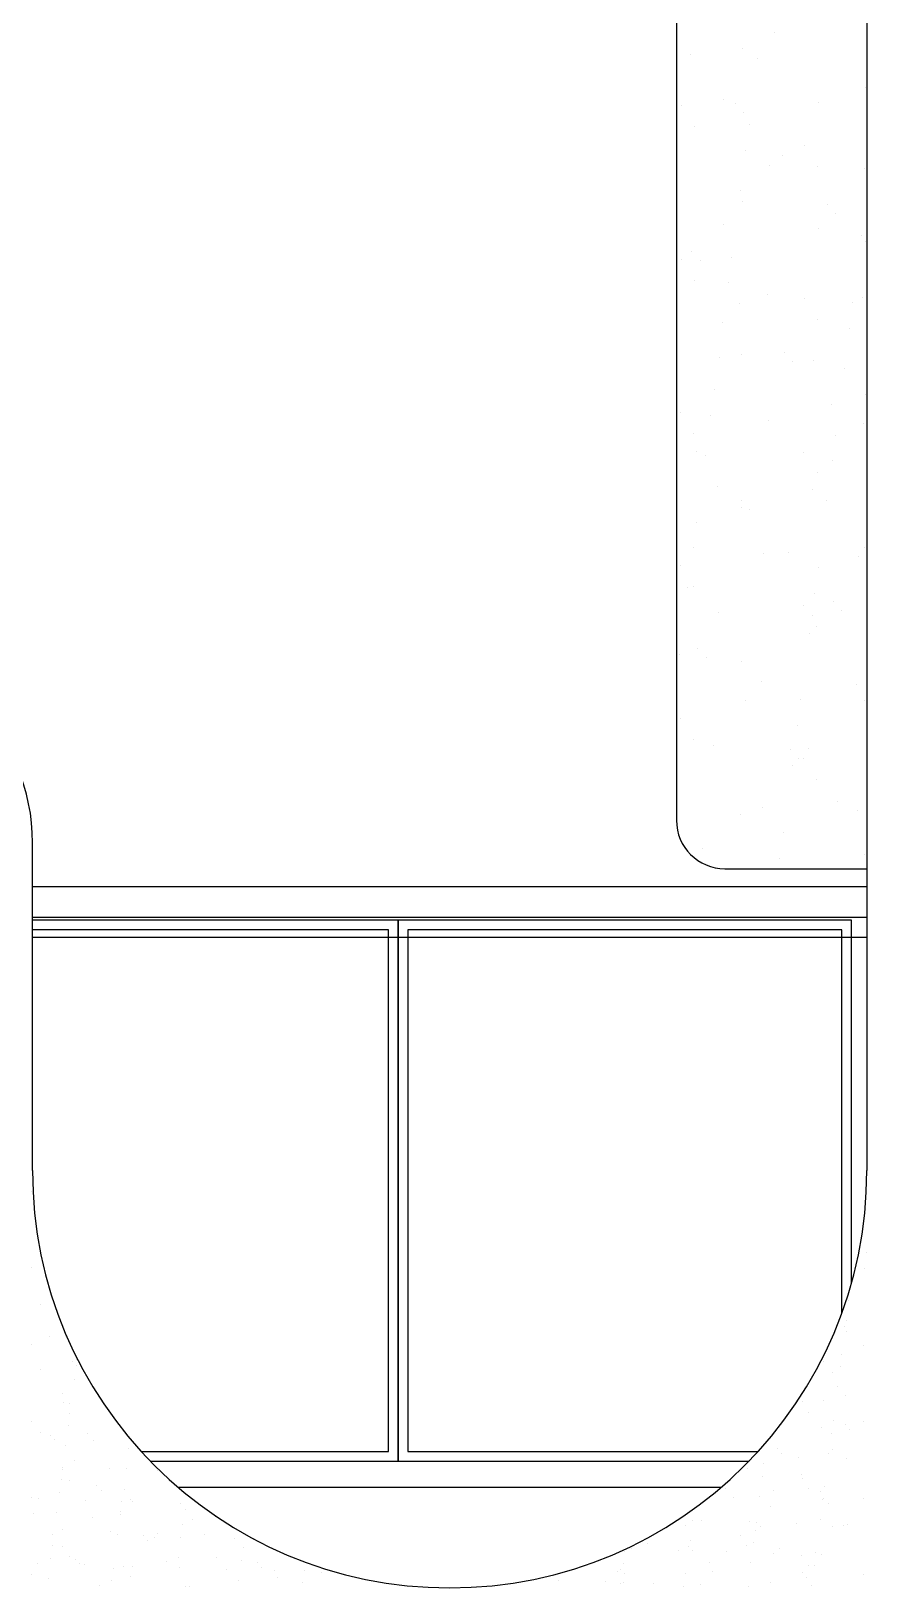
# Model space of a CAD drawing. Extents: x -109 to 1815, y -14679 to 345.
# Drawn here: x 35.397 to 36.26, y 8.075 to 9.682 of the extents above; entities that cross this region are included whole.
import ezdxf

# ---------------------------------------------------------------- set-up
doc = ezdxf.new("R2010")
doc.units = 0
doc.header["$MEASUREMENT"] = 0
doc.linetypes.add('HIDDEN', pattern=[0.375, 0.25, -0.125])
for name, color, linetype in [('LINVISTA', 13, 'CONTINUOUS'), ('PROJCASA', 3, 'HIDDEN'), ('VARANDA', 1, 'CONTINUOUS')]:
    doc.layers.add(name, color=color, linetype=linetype)

msp = doc.modelspace()

# ---------------------------------------------------------------- linework, layer by layer
at = {"layer": 'LINVISTA', "ltscale": 0.35}
msp.add_arc((35.8296, 8.506), 0.8308, 180, 360, dxfattribs=at)
at = {"layer": 'PROJCASA', "ltscale": 12}
msp.add_line((41.8508, 2.7423), (32.7227, 11.2923), dxfattribs=at)
at = {"layer": 'VARANDA'}
for p, q in [((36.2604, 10.6445), (36.2604, 8.506)), ((36.0638, 10.0445), (36.0638, 8.8677)), ((36.1647, 9.6809), (36.1647, 9.6809)), ((36.1319, 9.6648), (36.1319, 9.6648)), ((36.078, 9.6579), (36.078, 9.6579)), ((36.1478, 9.6547), (36.1478, 9.6547)), ((36.1121, 9.6123), (36.1121, 9.6123)), ((36.2591, 9.6238), (36.2591, 9.6238)), ((36.0688, 9.6052), (36.0688, 9.6052)), ((36.1243, 9.6074), (36.1243, 9.6074)), ((36.1329, 9.598), (36.1329, 9.598)), ((36.21, 9.6091), (36.21, 9.6091)), ((36.0824, 9.5837), (36.0824, 9.5837)), ((36.1387, 9.5857), (36.1387, 9.5857)), ((36.196, 9.5641), (36.196, 9.5641)), ((36.1352, 9.5592), (36.1352, 9.5592)), ((36.1734, 9.5538), (36.1734, 9.5538)), ((36.1598, 9.5437), (36.1598, 9.5437)), ((36.2096, 9.5427), (36.2096, 9.5427)), ((36.2576, 9.5405), (36.2576, 9.5405)), ((36.1298, 9.5179), (36.1298, 9.5179)), ((36.1316, 9.5066), (36.1316, 9.5066)), ((36.2197, 9.5033), (36.2197, 9.5033)), ((36.2283, 9.4939), (36.2283, 9.4939)), ((36.1127, 9.4824), (36.1127, 9.4824)), ((36.2106, 9.4792), (36.2106, 9.4792)), ((36.2551, 9.4711), (36.2551, 9.4711)), ((36.0797, 9.4547), (36.0797, 9.4547)), ((36.2588, 9.4656), (36.2588, 9.4656)), ((36.0685, 9.447), (36.0685, 9.447)), ((36.0883, 9.4453), (36.0883, 9.4453)), ((36.1207, 9.4489), (36.1207, 9.4489)), ((36.0821, 9.4255), (36.0821, 9.4255)), ((36.1172, 9.4225), (36.1172, 9.4225)), ((36.1581, 9.4107), (36.1581, 9.4107)), ((36.1957, 9.4059), (36.1957, 9.4059)), ((36.2559, 9.4075), (36.2559, 9.4075)), ((36.1288, 9.4011), (36.1288, 9.4011)), ((36.246, 9.4021), (36.246, 9.4021)), ((36.1118, 9.3812), (36.1118, 9.3812)), ((36.2094, 9.3845), (36.2094, 9.3845)), ((36.2426, 9.3757), (36.2426, 9.3757)), ((36.1078, 9.3452), (36.1078, 9.3452)), ((36.1313, 9.3484), (36.1313, 9.3484)), ((36.1751, 9.3506), (36.1751, 9.3506)), ((36.1837, 9.3412), (36.1837, 9.3412)), ((36.2057, 9.342), (36.2057, 9.342)), ((36.2371, 9.3344), (36.2371, 9.3344)), ((36.1027, 9.3122), (36.1027, 9.3122)), ((36.2585, 9.3074), (36.2585, 9.3074)), ((36.2242, 9.297), (36.2242, 9.297)), ((36.0682, 9.2888), (36.0682, 9.2888)), ((36.0992, 9.2857), (36.0992, 9.2857)), ((36.1587, 9.2807), (36.1587, 9.2807)), ((36.2566, 9.2775), (36.2566, 9.2775)), ((36.0819, 9.2673), (36.0819, 9.2673)), ((36.228, 9.2654), (36.228, 9.2654)), ((36.0842, 9.2484), (36.0842, 9.2484)), ((36.0938, 9.2444), (36.0938, 9.2444)), ((36.1954, 9.2477), (36.1954, 9.2477)), ((36.2091, 9.2263), (36.2091, 9.2263)), ((36.2246, 9.2389), (36.2246, 9.2389)), ((36.1061, 9.2122), (36.1061, 9.2122)), ((36.1305, 9.1978), (36.1305, 9.1978)), ((36.204, 9.209), (36.204, 9.209)), ((36.2191, 9.1976), (36.2191, 9.1976)), ((36.131, 9.1902), (36.131, 9.1902)), ((36.1391, 9.1885), (36.1391, 9.1885)), ((36.0847, 9.1754), (36.0847, 9.1754)), ((36.0812, 9.149), (36.0812, 9.149)), ((36.2582, 9.1492), (36.2582, 9.1492)), ((36.0679, 9.1306), (36.0679, 9.1306)), ((36.1537, 9.1435), (36.1537, 9.1435)), ((36.1796, 9.1443), (36.1796, 9.1443)), ((36.2516, 9.1403), (36.2516, 9.1403)), ((36.21, 9.1286), (36.21, 9.1286)), ((36.0757, 9.1077), (36.0757, 9.1077)), ((36.0816, 9.1092), (36.0816, 9.1092)), ((36.2065, 9.1022), (36.2065, 9.1022)), ((36.1067, 9.0823), (36.1067, 9.0823)), ((36.1951, 9.0895), (36.1951, 9.0895)), ((36.2259, 9.0937), (36.2259, 9.0937)), ((36.2345, 9.0844), (36.2345, 9.0844)), ((36.2046, 9.0791), (36.2046, 9.0791)), ((36.2088, 9.0681), (36.2088, 9.0681)), ((36.2011, 9.0609), (36.2011, 9.0609)), ((36.0667, 9.0387), (36.0667, 9.0387)), ((36.0859, 9.0451), (36.0859, 9.0451)), ((36.0945, 9.0358), (36.0945, 9.0358)), ((36.1307, 9.032), (36.1307, 9.032)), ((36.152, 9.0106), (36.152, 9.0106)), ((36.2499, 9.0074), (36.2499, 9.0074)), ((36.135, 8.9916), (36.135, 8.9916)), ((36.192, 8.9919), (36.192, 8.9919)), ((36.2579, 8.991), (36.2579, 8.991)), ((36.0676, 8.9724), (36.0676, 8.9724)), ((36.1885, 8.9654), (36.1885, 8.9654)), ((36.0813, 8.951), (36.0813, 8.951)), ((36.1018, 8.9451), (36.1018, 8.9451)), ((36.1814, 8.941), (36.1814, 8.941)), ((36.1997, 8.9419), (36.1997, 8.9419)), ((36.1831, 8.9241), (36.1831, 8.9241)), ((36.1899, 8.9316), (36.1899, 8.9316)), ((36.1948, 8.9313), (36.1948, 8.9313)), ((36.2085, 8.9099), (36.2085, 8.9099)), ((36.1304, 8.8738), (36.1304, 8.8738)), ((36.1527, 8.8806), (36.1527, 8.8806)), ((36.2304, 8.8874), (36.2304, 8.8874)), ((36.2505, 8.8774), (36.2505, 8.8774)), ((35.3989, 8.506), (35.3989, 8.8445)), ((36.174, 8.8551), (36.174, 8.8551)), ((36.0904, 8.8389), (36.0904, 8.8389)), ((36.1705, 8.8287), (36.1705, 8.8287)), ((36.2576, 8.8328), (36.2576, 8.8328)), ((36.1138, 8.8177), (36.2604, 8.8177)), ((35.3988, 8.8011), (35.3988, 8.8011)), ((36.2604, 8.799), (35.3989, 8.799)), ((35.3989, 8.7675), (36.2604, 8.7675)), ((35.7764, 8.7645), (35.3989, 8.7645)), ((36.2444, 8.7645), (35.7764, 8.7645)), ((35.7764, 8.7645), (35.7764, 8.206)), ((35.7764, 8.206), (35.7764, 8.7645)), ((36.2444, 8.3897), (36.2444, 8.7645)), ((35.7664, 8.7545), (35.3989, 8.7545)), ((35.3989, 8.747), (36.2604, 8.747)), ((35.7664, 8.216), (35.7664, 8.7545)), ((36.2344, 8.7545), (35.7864, 8.7545)), ((35.7864, 8.7545), (35.7864, 8.216)), ((36.2344, 8.3587), (36.2344, 8.7545)), ((35.3987, 8.722), (35.3987, 8.722)), ((35.3985, 8.6429), (35.3985, 8.6429)), ((35.3984, 8.5638), (35.3984, 8.5638)), ((35.3982, 8.4847), (35.3982, 8.4847)), ((35.4, 8.471), (35.4, 8.471)), ((36.2598, 8.4214), (36.2598, 8.4214)), ((35.3981, 8.4056), (35.3981, 8.4056)), ((36.2576, 8.405), (36.2576, 8.405)), ((36.2436, 8.3848), (36.2436, 8.3848)), ((35.4076, 8.3673), (35.4076, 8.3673)), ((36.2419, 8.3716), (36.2419, 8.3716)), ((36.2375, 8.345), (36.2375, 8.345)), ((36.2392, 8.351), (36.2392, 8.351)), ((35.3979, 8.3265), (35.3979, 8.3265)), ((35.4167, 8.3346), (35.4167, 8.3346)), ((35.433, 8.335), (35.433, 8.335)), ((36.2396, 8.3401), (36.2396, 8.3401)), ((36.2574, 8.3259), (36.2574, 8.3259)), ((35.4447, 8.3108), (35.4447, 8.3108)), ((36.2346, 8.3165), (36.2346, 8.3165)), ((35.4067, 8.3008), (35.4067, 8.3008)), ((35.4399, 8.3093), (35.4399, 8.3093)), ((35.4442, 8.3047), (35.4442, 8.3047)), ((36.2161, 8.3094), (36.2161, 8.3094)), ((36.2252, 8.2971), (36.2252, 8.2971)), ((36.2329, 8.3033), (36.2329, 8.3033)), ((35.442, 8.2901), (35.442, 8.2901)), ((36.2302, 8.2826), (36.2302, 8.2826)), ((35.43, 8.2762), (35.43, 8.2762)), ((35.4306, 8.2664), (35.4306, 8.2664)), ((35.4368, 8.2655), (35.4368, 8.2655)), ((36.1937, 8.2673), (36.1937, 8.2673)), ((36.2153, 8.2687), (36.2153, 8.2687)), ((36.2387, 8.2736), (36.2387, 8.2736)), ((35.3978, 8.2474), (35.3978, 8.2474)), ((35.4375, 8.2556), (35.4375, 8.2556)), ((36.2005, 8.2566), (36.2005, 8.2566)), ((36.2256, 8.2481), (36.2256, 8.2481)), ((36.2573, 8.2468), (36.2573, 8.2468)), ((35.407, 8.2358), (35.407, 8.2358)), ((35.4176, 8.233), (35.4176, 8.233)), ((35.4357, 8.2424), (35.4357, 8.2424)), ((35.456, 8.2342), (35.456, 8.2342)), ((36.2136, 8.2408), (36.2136, 8.2408)), ((36.2239, 8.2349), (36.2239, 8.2349)), ((36.2384, 8.2434), (36.2384, 8.2434)), ((36.2427, 8.2387), (36.2427, 8.2387)), ((35.4219, 8.2283), (35.4219, 8.2283)), ((35.433, 8.2218), (35.433, 8.2218)), ((35.4614, 8.2269), (35.4614, 8.2269)), ((35.4984, 8.219), (35.4984, 8.219)), ((35.5111, 8.216), (35.7664, 8.216)), ((35.7864, 8.216), (36.1481, 8.216)), ((36.1684, 8.2191), (36.1684, 8.2191)), ((36.1727, 8.2144), (36.1727, 8.2144)), ((36.2212, 8.2142), (36.2212, 8.2142)), ((36.2251, 8.218), (36.2251, 8.218)), ((35.4297, 8.1999), (35.4297, 8.1999)), ((35.4422, 8.2062), (35.4422, 8.2062)), ((35.4786, 8.1983), (35.4786, 8.1983)), ((35.4957, 8.1984), (35.4957, 8.1984)), ((35.5205, 8.206), (35.7764, 8.206)), ((35.7764, 8.206), (36.1387, 8.206)), ((36.1368, 8.198), (36.1368, 8.198)), ((36.154, 8.2031), (36.154, 8.2031)), ((36.1901, 8.2102), (36.1901, 8.2102)), ((36.2391, 8.2086), (36.2391, 8.2086)), ((35.4285, 8.1873), (35.4285, 8.1873)), ((35.4299, 8.1971), (35.4299, 8.1971)), ((35.4367, 8.1864), (35.4367, 8.1864)), ((35.5276, 8.1967), (35.5276, 8.1967)), ((36.1522, 8.1899), (36.1522, 8.1899)), ((36.193, 8.1923), (36.193, 8.1923)), ((36.1936, 8.1882), (36.1936, 8.1882)), ((35.3977, 8.1683), (35.3977, 8.1683)), ((35.4046, 8.1672), (35.4046, 8.1672)), ((35.4267, 8.174), (35.4267, 8.174)), ((35.4535, 8.1656), (35.4535, 8.1656)), ((35.4653, 8.1809), (35.4653, 8.1809)), ((35.4696, 8.1762), (35.4696, 8.1762)), ((35.4935, 8.1766), (35.4935, 8.1766)), ((35.5003, 8.1659), (35.5003, 8.1659)), ((35.5493, 8.179), (36.11, 8.179)), ((36.1149, 8.1775), (36.1149, 8.1775)), ((36.123, 8.168), (36.123, 8.168)), ((36.1495, 8.1693), (36.1495, 8.1693)), ((36.1638, 8.1759), (36.1638, 8.1759)), ((36.2004, 8.1775), (36.2004, 8.1775)), ((36.2128, 8.1743), (36.2128, 8.1743)), ((36.2149, 8.1665), (36.2149, 8.1665)), ((36.2161, 8.167), (36.2161, 8.167)), ((36.2166, 8.1797), (36.2166, 8.1797)), ((36.2572, 8.1677), (36.2572, 8.1677)), ((35.3996, 8.1519), (35.3996, 8.1519)), ((35.424, 8.1534), (35.424, 8.1534)), ((35.4894, 8.1506), (35.4894, 8.1506)), ((35.4899, 8.1541), (35.4899, 8.1541)), ((35.4911, 8.1639), (35.4911, 8.1639)), ((35.5025, 8.164), (35.5025, 8.164)), ((35.5514, 8.1624), (35.5514, 8.1624)), ((35.5571, 8.1561), (35.5571, 8.1561)), ((36.1613, 8.1595), (36.1613, 8.1595)), ((36.2204, 8.1624), (36.2204, 8.1624)), ((35.43, 8.135), (35.43, 8.135)), ((35.4613, 8.1478), (35.4613, 8.1478)), ((35.479, 8.1334), (35.479, 8.1334)), ((35.5538, 8.1404), (35.5538, 8.1404)), ((35.5639, 8.1453), (35.5639, 8.1453)), ((35.5873, 8.1485), (35.5873, 8.1485)), ((36.073, 8.1394), (36.073, 8.1394)), ((36.0805, 8.145), (36.0805, 8.145)), ((36.0898, 8.1448), (36.0898, 8.1448)), ((36.1387, 8.1432), (36.1387, 8.1432)), ((36.145, 8.1348), (36.145, 8.1348)), ((36.1461, 8.1427), (36.1461, 8.1427)), ((36.1504, 8.1381), (36.1504, 8.1381)), ((36.1876, 8.1416), (36.1876, 8.1416)), ((36.2122, 8.1459), (36.2122, 8.1459)), ((36.2249, 8.1389), (36.2249, 8.1389)), ((36.2366, 8.14), (36.2366, 8.14)), ((36.2407, 8.1403), (36.2407, 8.1403)), ((35.4195, 8.1189), (35.4195, 8.1189)), ((35.4199, 8.1298), (35.4199, 8.1298)), ((35.4297, 8.118), (35.4297, 8.118)), ((35.4867, 8.13), (35.4867, 8.13)), ((35.513, 8.1289), (35.513, 8.1289)), ((35.5173, 8.1242), (35.5173, 8.1242)), ((35.5249, 8.1273), (35.5249, 8.1273)), ((35.5279, 8.1318), (35.5279, 8.1318)), ((35.5521, 8.1272), (35.5521, 8.1272)), ((35.5768, 8.1302), (35.5768, 8.1302)), ((35.6076, 8.1264), (35.6076, 8.1264)), ((35.6165, 8.117), (35.6165, 8.117)), ((35.6275, 8.1248), (35.6275, 8.1248)), ((36.034, 8.1214), (36.034, 8.1214)), ((36.0761, 8.1184), (36.0761, 8.1184)), ((36.0778, 8.1243), (36.0778, 8.1243)), ((36.1298, 8.1296), (36.1298, 8.1296)), ((36.1366, 8.1189), (36.1366, 8.1189)), ((36.1432, 8.1216), (36.1432, 8.1216)), ((35.4037, 8.1007), (35.4037, 8.1007)), ((35.4177, 8.1057), (35.4177, 8.1057)), ((35.4366, 8.1073), (35.4366, 8.1073)), ((35.443, 8.1046), (35.443, 8.1046)), ((35.5376, 8.1021), (35.5376, 8.1021)), ((35.5494, 8.1066), (35.5494, 8.1066)), ((35.5885, 8.1068), (35.5885, 8.1068)), ((35.6148, 8.1038), (35.6148, 8.1038)), ((35.6307, 8.1011), (35.6307, 8.1011)), ((36.0106, 8.1132), (36.0106, 8.1132)), ((36.0173, 8.1158), (36.0173, 8.1158)), ((36.0663, 8.1142), (36.0663, 8.1142)), ((36.0804, 8.1138), (36.0804, 8.1138)), ((36.0976, 8.1009), (36.0976, 8.1009)), ((36.1152, 8.1126), (36.1152, 8.1126)), ((36.1405, 8.1009), (36.1405, 8.1009)), ((36.1641, 8.111), (36.1641, 8.111)), ((36.1707, 8.116), (36.1707, 8.116)), ((36.1934, 8.1091), (36.1934, 8.1091)), ((36.2076, 8.1114), (36.2076, 8.1114)), ((36.2131, 8.1094), (36.2131, 8.1094)), ((35.3975, 8.0892), (35.3975, 8.0892)), ((35.415, 8.085), (35.415, 8.085)), ((35.4473, 8.0999), (35.4473, 8.0999)), ((35.4527, 8.0991), (35.4527, 8.0991)), ((35.4821, 8.0955), (35.4821, 8.0955)), ((35.4933, 8.0975), (35.4933, 8.0975)), ((35.5002, 8.0868), (35.5002, 8.0868)), ((35.5016, 8.0975), (35.5016, 8.0975)), ((35.5506, 8.0959), (35.5506, 8.0959)), ((35.5995, 8.0943), (35.5995, 8.0943)), ((35.635, 8.0964), (35.635, 8.0964)), ((35.6484, 8.0927), (35.6484, 8.0927)), ((35.6521, 8.0863), (35.6521, 8.0863)), ((35.6792, 8.0936), (35.6792, 8.0936)), ((35.6974, 8.0911), (35.6974, 8.0911)), ((36.0025, 8.0916), (36.0025, 8.0916)), ((36.0061, 8.0941), (36.0061, 8.0941)), ((36.0088, 8.1), (36.0088, 8.1)), ((36.0104, 8.0895), (36.0104, 8.0895)), ((36.0733, 8.0898), (36.0733, 8.0898)), ((36.1007, 8.0917), (36.1007, 8.0917)), ((36.1938, 8.0907), (36.1938, 8.0907)), ((36.1981, 8.086), (36.1981, 8.086)), ((36.2002, 8.0984), (36.2002, 8.0984)), ((36.2059, 8.0981), (36.2059, 8.0981)), ((36.257, 8.0886), (36.257, 8.0886)), ((35.4676, 8.0778), (35.4676, 8.0778)), ((35.4804, 8.0823), (35.4804, 8.0823)), ((35.5569, 8.077), (35.5569, 8.077)), ((35.5607, 8.0768), (35.5607, 8.0768)), ((35.612, 8.0831), (35.612, 8.0831)), ((35.6774, 8.0804), (35.6774, 8.0804)), ((35.9421, 8.0831), (35.9421, 8.0831)), ((35.991, 8.0815), (35.991, 8.0815)), ((36.0061, 8.0794), (36.0061, 8.0794)), ((36.0093, 8.0808), (36.0093, 8.0808)), ((36.04, 8.0799), (36.04, 8.0799)), ((36.0715, 8.0766), (36.0715, 8.0766)), ((36.0889, 8.0783), (36.0889, 8.0783)), ((36.1379, 8.0767), (36.1379, 8.0767)), ((36.1612, 8.0804), (36.1612, 8.0804)), ((36.2032, 8.0775), (36.2032, 8.0775))]:
    msp.add_line(p, q, dxfattribs=at)
for centre, radius, start, end in [((35.1989, 8.8445), 0.2, 0, 180), ((36.1138, 8.8677), 0.05, 180, 270), ((35.8296, 8.506), 0.4308, 180, 0)]:
    msp.add_arc(centre, radius, start, end, dxfattribs=at)

doc.saveas('drawing.dxf')
